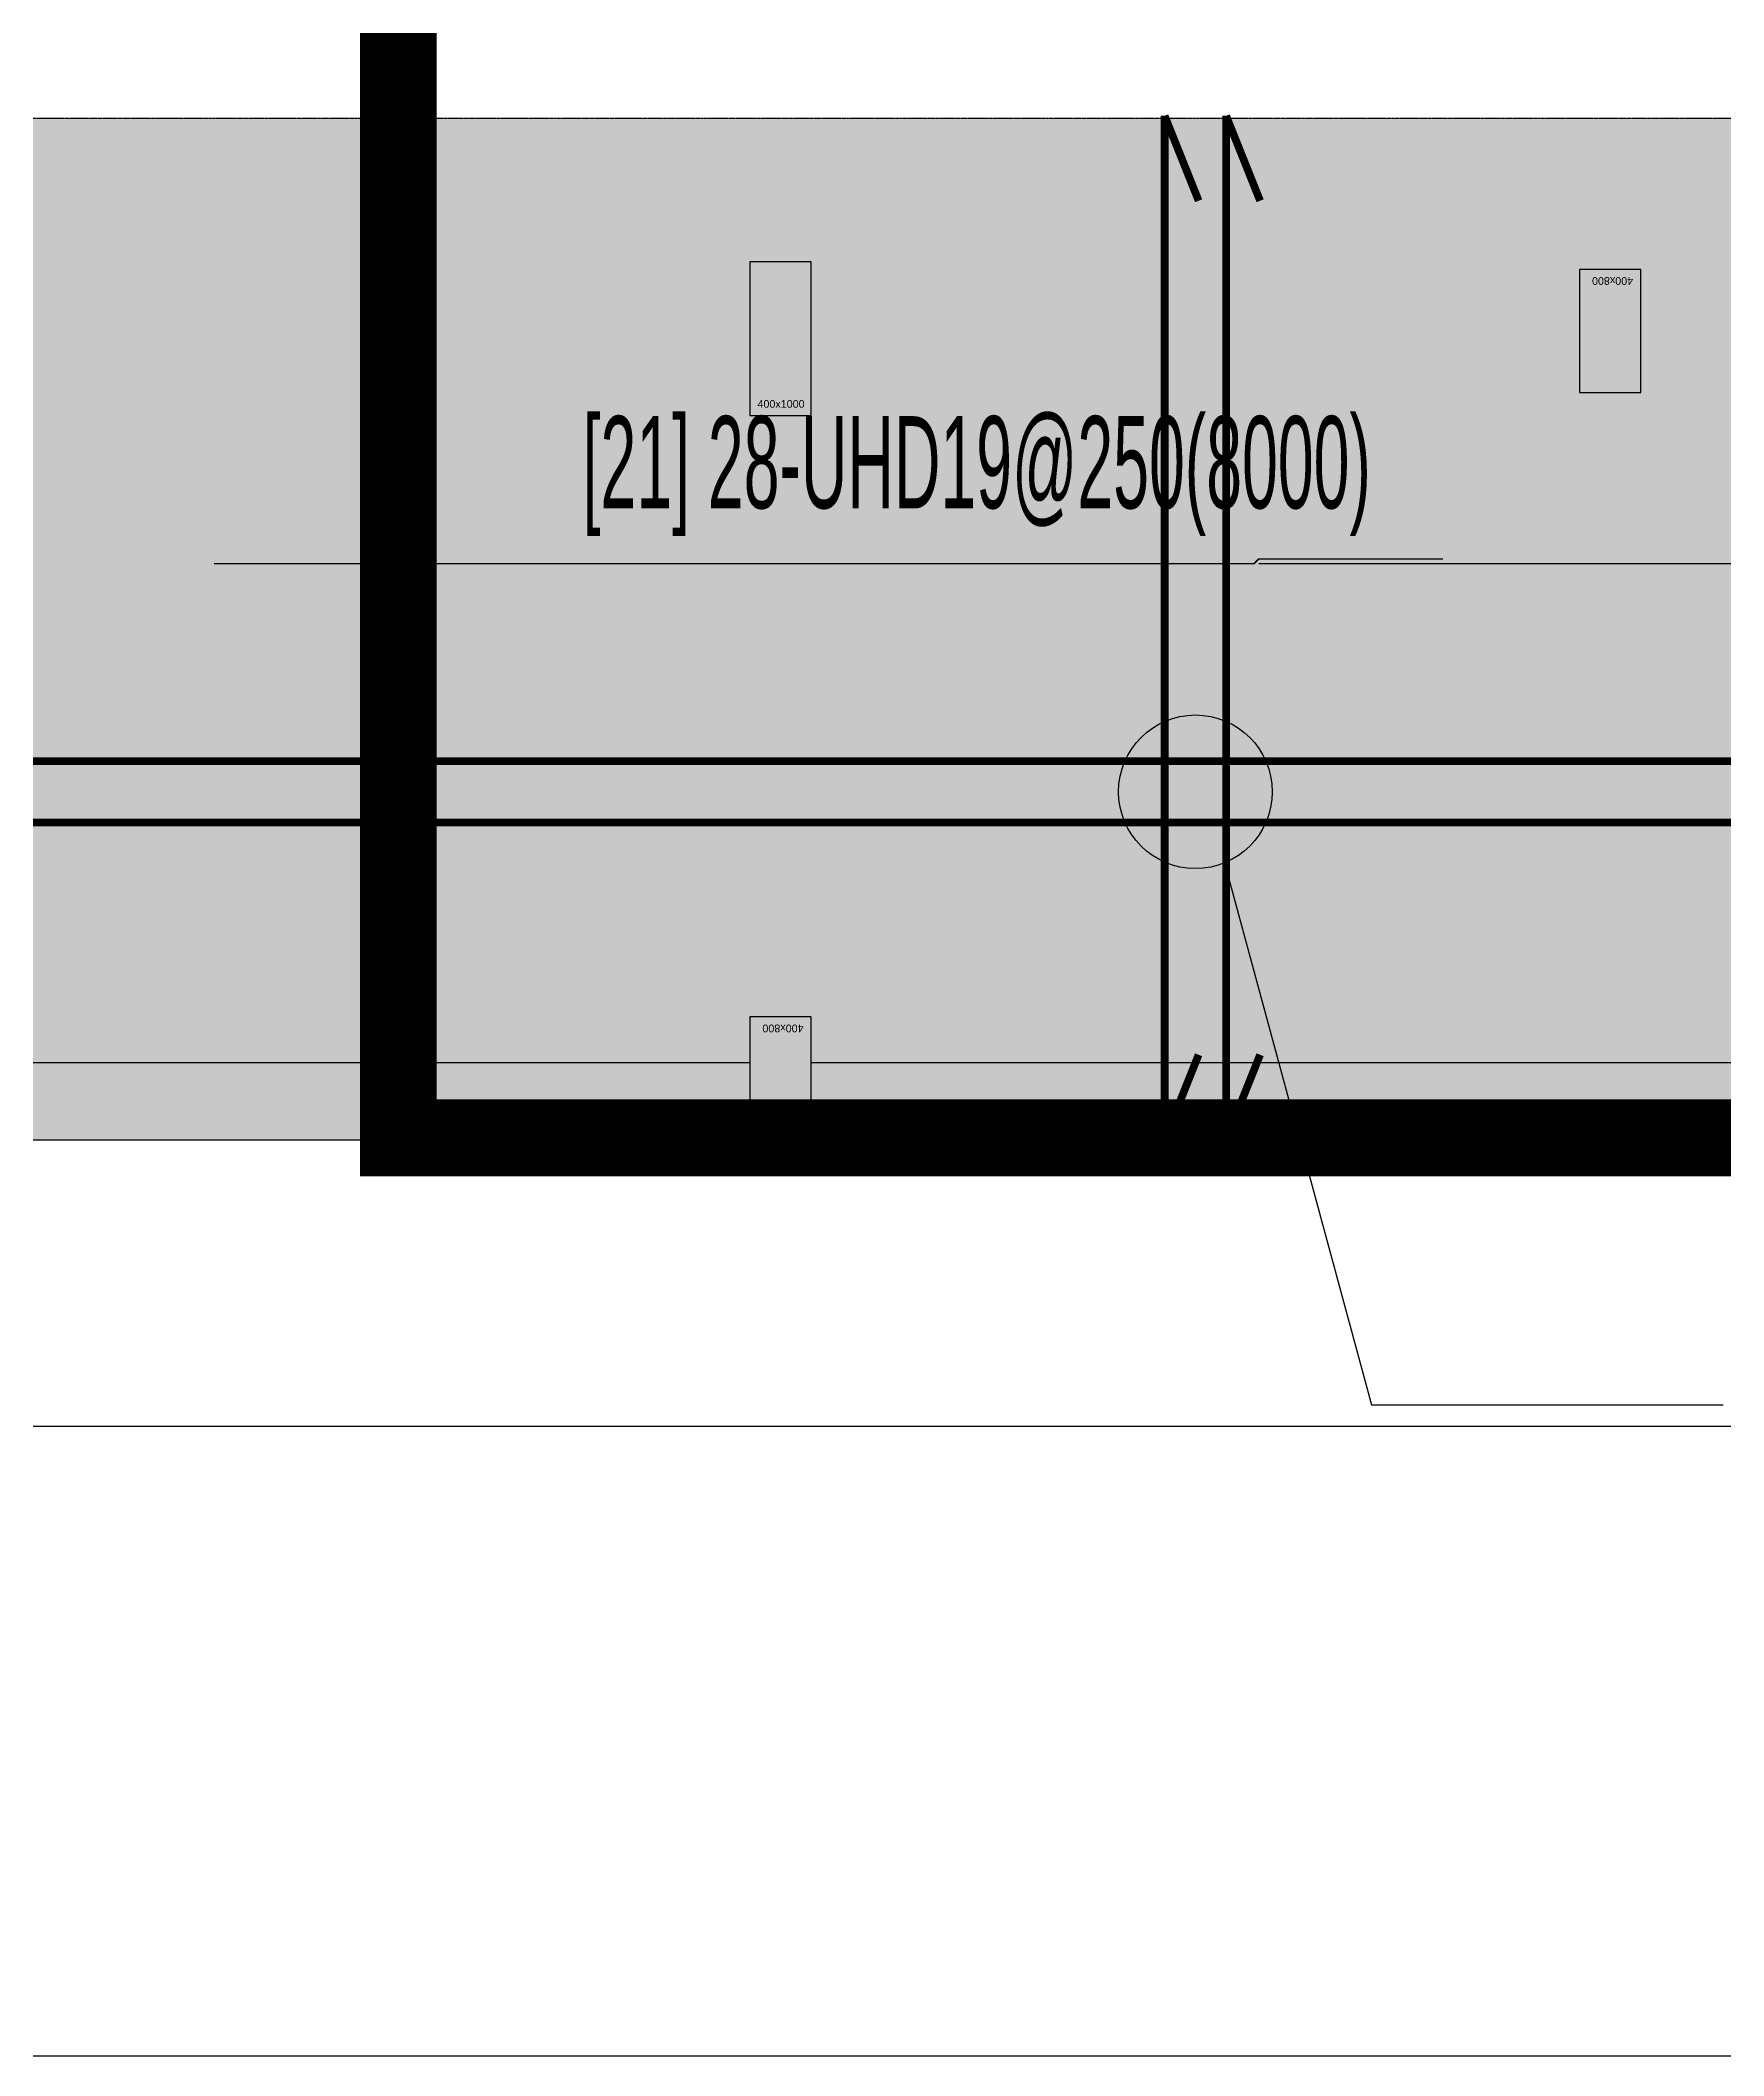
# Model space of a CAD drawing. Header units: millimetres. Extents: x 43843 to 1069877, y 60576 to 148433.
# Drawn here: x 452113 to 463070, y 70935 to 84053 of the extents above; entities that cross this region are included whole.
import ezdxf
from ezdxf.enums import TextEntityAlignment as Align

# ---------------------------------------------------------------- set-up
doc = ezdxf.new("R2010")
doc.units = ezdxf.units.MM
for name, pattern in [('H', [1.3, 0.8, -0.5]), ('HID', [2.5, 1.5, -1]), ('HIDDEN', [0.375, 0.25, -0.125])]:
    doc.linetypes.add(name, pattern=pattern)
for name, color, linetype in [('-S_REBAR-BOT', 3, 'H'), ('-S_REBAR-TOP', 3, 'Continuous'), ('-S_TEXT', 255, 'Continuous'), ('8', 8, 'Continuous'), ('NX_BAR(D)', 7, 'Continuous'), ('NX_BARTXT', 7, 'Continuous'), ('S-FND_OUTLINE_지하주차장 기초', 4, 'HID'), ('S-HAT', 252, 'Continuous'), ('XR-지하주차장$0$A-CON', 2, 'Continuous'), ('XR-지하주차장$0$AA-COL', 2, 'Continuous'), ('기초', 7, 'Continuous')]:
    doc.layers.add(name, color=color, linetype=linetype)
doc.layers.add('DEFPOINT', color=142, linetype='Continuous', plot=False)
doc.styles.add('BarSetTxt', font='Arial.ttf', dxfattribs={"width": 0.4, "height": 353.85})
doc.styles.add('XR-지하주차장$0$Standard', font='arial.ttf')

# ---------------------------------------------------------------- blocks, each defined once
blk = doc.blocks.new('zw$9A02')
at = {"layer": 'DEFPOINT', "color": 150}
blk.add_lwpolyline([(4710.4, -56998.8), (84831, -56998.8), (84831, -4325.3), (4710.4, -4325.3)], close=True, dxfattribs=at)
blk = doc.blocks.new('zw$D357')
at = {"layer": 'S-HAT'}
h = blk.add_hatch(dxfattribs=at)
h.set_pattern_fill('GRASS', color=256, scale=20)
h.set_pattern_definition([(90, (-331308.68, 2741039.9), (-359.21, 359.21), [95.25, -623.17]), (45, (-331308.7, 2741039.9), (-359.210245, 359.210245), [95.25, -412.75]), (135, (-331308.7, 2741039.9), (-359.210245, -359.210245), [95.25, -412.75])])
h.paths.add_polyline_path([(-65008, -55192), (-61014, -48545), (-9370, -48545), (-5377, -55192)])
blk.add_lwpolyline([(-70457, 878), (0, 878), (0, -57059), (-70457, -57059)], close=True)
at = {"layer": 'S-FND_OUTLINE_지하주차장 기초'}
blk.add_lwpolyline([(-9370, -48545), (-61014, -48545), (-65008, -55192), (-5377, -55192)], close=True, dxfattribs=at)
at = {"layer": 'XR-지하주차장$0$A-CON'}
for p, q in [((-54210, -54692), (-62210, -54692)), ((-44610, -54692), (-53810, -54692)), ((-70457, -55192), (0, -55192))]:
    blk.add_line(p, q, dxfattribs=at)
at = {"layer": 'XR-지하주차장$0$AA-COL'}
for points in [[(-54210, -50477), (-53810, -50477), (-53810, -49477), (-54210, -49477)], [(-48410, -49527), (-48810, -49527), (-48810, -50327), (-48410, -50327)], [(-53810, -54392), (-54210, -54392), (-54210, -55192), (-53810, -55192)]]:
    blk.add_lwpolyline(points, close=True, dxfattribs=at)
at = {"layer": '기초', "color": 6, "linetype": 'HID', "ltscale": 3, "const_width": 500}
blk.add_lwpolyline([(-56498, -55179), (-56498, -13109), (-51183, -13099), (-51183, -15035), (-51183, -15035), (-51183, -15047), (-37285, -15025), (-37298, -6685), (-14910, -6684), (-14910, -24464), (-14910, -24464), (-14910, -24477), (-13109, -24477), (-13109, -55179)], close=True, dxfattribs=at)
at = {"layer": 'Defpoints', "style": 'XR-지하주차장$0$Standard'}
for p in [(-48460, -49577), (-53860, -54442)]:
    blk.add_text('400x800', height=50, rotation=180, dxfattribs=at).set_placement(p)
blk.add_text('400x1000', height=50, dxfattribs=at).set_placement((-54160, -50427))
blk = doc.blocks.new('zw$FD59')
at = {"layer": '-S_REBAR-BOT', "lineweight": -3, "ltscale": 2}
for points in [[(-35901, -8399, 50, 50, 0), (-35901, -15064, 0, 0, 0)], [(8891, -12999, 50, 50, 0), (-48859, -12999, 0, 0, 0)]]:
    blk.add_lwpolyline(points, format="xyseb", dxfattribs=at)
at = {"layer": '-S_REBAR-BOT', "lineweight": -3, "ltscale": 2, "const_width": 50}
blk.add_lwpolyline([(-35901, -8399), (-35680, -8952)], dxfattribs=at)
at = {"layer": '-S_REBAR-TOP', "lineweight": -3}
for points in [[(-36301, -8399, 50, 50, 0), (-36301, -15064, 0, 0, 0)], [(8651, -12599, 50, 50, 0), (-48618, -12599, 0, 0, 0)]]:
    blk.add_lwpolyline(points, format="xyseb", dxfattribs=at)
at = {"layer": '-S_REBAR-TOP', "lineweight": -3, "const_width": 50}
for points in [[(-36301, -8399), (-36080, -8952)], [(-36301, -15064), (-36080, -14511)], [(-35901, -15064), (-35680, -14511)]]:
    blk.add_lwpolyline(points, dxfattribs=at)
at = {"layer": '-S_TEXT', "color": 6, "lineweight": -3}
for points in [[(-35912, -13262), (-34954, -16789)], [(-34954, -16789), (-32665, -16789)]]:
    blk.add_lwpolyline(points, dxfattribs=at)
blk.add_circle((-36101, -12799), 500, dxfattribs=at)

msp = doc.modelspace()

# ---------------------------------------------------------------- linework, layer by layer
at = {"layer": 'DEFPOINT', "linetype": 'HIDDEN', "lineweight": -3}
msp.add_lwpolyline([(501570.711, 83543.613), (449926.848, 83543.626), (445933.075, 76896.872), (505564.476, 76896.872)], close=True, dxfattribs=at)
at = {"layer": 'NX_BAR(D)', "color": 4, "const_width": 10}
for points in [[(453242.903, 80646.872), (460012.925, 80646.872), (460042.925, 80676.872), (461242.925, 80676.872)], [(460042.921, 80646.872), (468812.949, 80646.872), (468842.949, 80676.872), (470042.949, 80676.872)]]:
    msp.add_lwpolyline(points, dxfattribs=at)

# ---------------------------------------------------------------- block references
at = {"xscale": 1.333333333333333, "yscale": 1.333333333333333, "zscale": 1.333333333333333}
msp.add_blockref('zw$9A02', (403842.813, 146933.143), dxfattribs=at)
msp.add_blockref('zw$FD59', (495732.55, 91960.763))
at = {"layer": '8'}
msp.add_blockref('zw$D357', (510941.011, 132088.525), dxfattribs=at)

# ---------------------------------------------------------------- texts
at = {"layer": 'NX_BARTXT', "color": 4, "style": 'BarSetTxt', "width": 0.5}
msp.add_text('[21] 28-UHD19@250(8000)', height=600, dxfattribs=at).set_placement((455642.909, 80826.872), align=Align.BOTTOM_LEFT)

doc.saveas('drawing.dxf')
